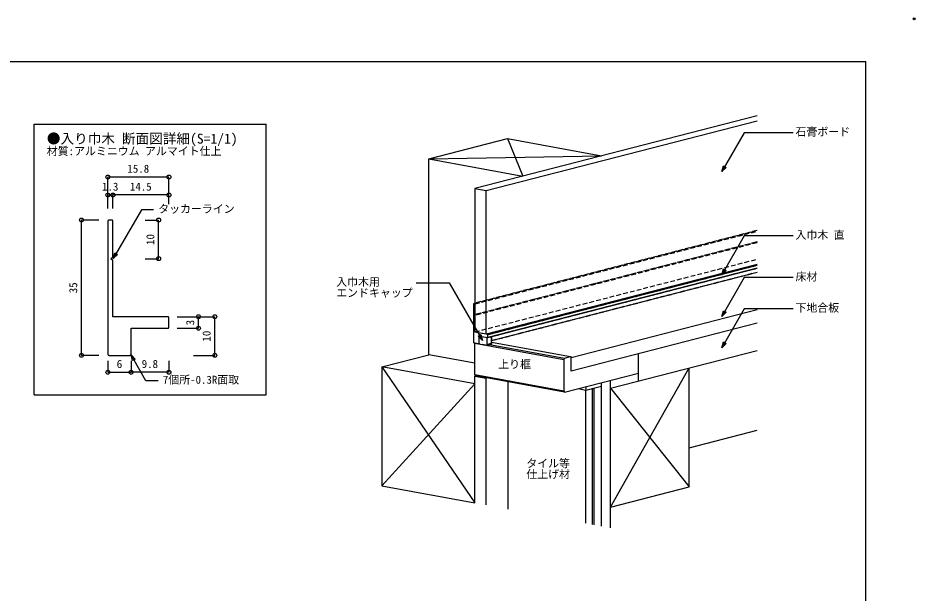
# Model space of a CAD drawing. Units: millimetres on the paper, with parts at other scales. Extents: x -210 to 210, y -149 to 149.
# Drawn here: x -21.8 to 210.2, y 0 to 148.8 of the extents above; entities that cross this region are included whole.
import ezdxf
from ezdxf.enums import TextEntityAlignment as Align

# ---------------------------------------------------------------- set-up
doc = ezdxf.new("R2010")
doc.units = ezdxf.units.MM
doc.header["$PDMODE"] = 32
doc.header["$PDSIZE"] = 0.5
doc.linetypes.add('DASHED1', pattern=[1.8, 1.2, -0.6])
for name, color, linetype in [('0-0', 7, 'Continuous'), ('1-0', 7, 'Continuous'), ('1-1', 7, 'Continuous'), ('3-0', 6, 'Continuous'), ('4-0', 7, 'Continuous'), ('4-1', 4, 'Continuous')]:
    doc.layers.add(name, color=color, linetype=linetype)
doc.styles.add('ＭＳ ゴシック', font='')
doc.styles.get('ＭＳ ゴシック').set_extended_font_data('MS Gothic')

msp = doc.modelspace()

# ---------------------------------------------------------------- linework, layer by layer
at = {"layer": '0-0', "color": 2}
for p in [(-197.5, 137.5), (197.5, -137.5)]:
    msp.add_line(p, (197.5, 137.5), dxfattribs=at)
at = {"layer": '0-0'}
msp.add_point((210, 148.5), dxfattribs=at)
at = {"layer": '1-0'}
for p, q in [((104.812, 117.526), (108.823, 107.81)), ((84.47, 112.286), (129.165, 113.051)), ((84.47, 112.286), (108.823, 107.81)), ((99.314, 104.095), (129.471, 111.864)), ((99.314, 67.03), (99.314, 104.095)), ((131.494, 52.98), (169.409, 62.748)), ((72.361, 58.502), (84.47, 61.622)), ((119.579, 60.754), (121.129, 61.153)), ((138.759, 54.852), (138.759, 61.885)), ((72.361, 58.502), (96.447, 23.305)), ((131.494, 22.209), (151.836, 58.221)), ((96.447, 56.127), (96.64, 56.177)), ((119.579, 51.962), (138.759, 56.903)), ((72.361, 27.731), (96.447, 54.076)), ((99.314, 22.778), (99.314, 55.601)), ((105.029, 21.728), (105.029, 54.636)), ((129.169, 17.292), (129.169, 54.433)), ((131.494, 16.864), (131.494, 55.032)), ((126.844, 17.719), (126.844, 52.954)), ((127.231, 17.648), (127.231, 53.054)), ((131.494, 52.98), (151.836, 27.45)), ((151.836, 37.575), (169.409, 42.102))]:
    msp.add_line(p, q, dxfattribs=at)
for points in [[(169.409, 123.419), (96.447, 104.622), (96.447, 67.557)], [(96.447, 104.622), (99.314, 104.095), (169.409, 122.153)], [(96.447, 59.421), (84.47, 61.622), (84.47, 112.286), (104.812, 117.526), (129.165, 113.051)], [(96.447, 67.557), (99.314, 67.03), (169.409, 85.088)], [(169.409, 69.782), (121.323, 57.393), (121.323, 60.91), (169.409, 73.298)], [(99.783, 64.392), (119.579, 60.754), (119.385, 60.411)], [(100.752, 64.898), (121.129, 61.153), (121.323, 60.91)], [(96.447, 54.076), (72.361, 58.502), (72.361, 27.731), (96.447, 23.305)], [(131.494, 22.209), (151.836, 27.45), (151.836, 58.221)], [(119.385, 52.205), (119.579, 51.962), (96.64, 56.177), (96.447, 56.421)], [(96.447, 23.305), (96.447, 56.127), (99.314, 55.601), (99.508, 55.65)], [(123.109, 52.871), (125.1, 52.505), (129.169, 53.553)], [(125.1, 18.039), (125.1, 52.505), (125.167, 52.81), (125.167, 53.114), (125.1, 53.384)]]:
    msp.add_lwpolyline(points, dxfattribs=at)
msp.add_lwpolyline([(119.385, 52.205), (96.447, 56.421), (96.447, 64.626), (119.385, 60.411)], close=True, dxfattribs=at)
at = {"layer": '1-1', "color": 5, "linetype": 'DASHED1'}
for p, q in [((96.447, 74.795), (169.409, 93.593)), ((169.409, 90.603), (96.447, 71.806)), ((99.725, 66.079), (169.409, 84.032)), ((99.773, 66.154), (169.409, 84.095)), ((100.752, 65.347), (169.409, 83.036)), ((100.752, 65.285), (169.409, 82.973)), ((96.332, 71.974), (96.447, 72.099)), ((99.589, 64.049), (99.589, 66.1))]:
    msp.add_line(p, q, dxfattribs=at)
at = {"layer": '1-1'}
for p, q in [((99.725, 66.079), (169.409, 84.032)), ((99.773, 66.154), (169.409, 84.095)), ((100.752, 65.347), (169.409, 83.036)), ((100.752, 65.285), (169.409, 82.973)), ((96.196, 74.925), (96.447, 74.99)), ((96.217, 74.925), (96.447, 74.984)), ((96.378, 74.896), (96.447, 74.914)), ((96.332, 71.974), (96.447, 72.003)), ((99.589, 64.049), (99.589, 66.1)), ((100.752, 64.641), (100.752, 66.344)), ((97.48, 64.442), (97.508, 64.453)), ((97.508, 64.453), (97.525, 64.465))]:
    msp.add_line(p, q, dxfattribs=at)
at = {"layer": '1-1', "color": 5, "linetype": 'DASHED1'}
for points in [[(97.525, 64.453), (97.477, 64.441), (97.456, 64.441), (96.217, 64.668), (96.196, 64.677), (96.177, 64.693), (96.162, 64.715), (96.152, 64.741), (96.148, 64.769), (96.148, 74.85), (96.152, 74.877), (96.162, 74.899), (96.177, 74.916), (96.196, 74.925), (169.409, 93.787)], [(169.409, 93.782), (96.217, 74.925), (96.196, 74.925)], [(96.217, 74.925), (96.378, 74.896), (169.409, 93.711)], [(169.409, 90.801), (96.332, 71.974), (96.447, 71.806), (96.447, 67.557), (169.409, 86.354)], [(96.378, 74.896), (96.399, 74.888), (96.418, 74.872), (96.434, 74.849), (96.443, 74.823), (96.447, 74.795), (96.447, 72.099), (169.409, 90.897)], [(96.447, 67.557), (99.704, 66.958), (169.409, 84.916)], [(100.752, 66.344), (100.752, 64.348), (99.589, 64.049), (97.525, 64.428), (97.525, 66.479), (99.704, 66.079), (99.725, 66.079), (99.744, 66.088), (99.76, 66.105), (99.769, 66.128), (99.773, 66.154), (99.773, 66.858), (169.409, 84.798)], [(99.704, 66.958), (99.725, 66.95), (99.744, 66.934), (99.76, 66.912), (99.769, 66.885), (99.773, 66.858)], [(97.477, 64.441), (97.496, 64.45), (97.512, 64.467), (97.521, 64.489), (97.525, 64.516)]]:
    msp.add_lwpolyline(points, dxfattribs=at)
at = {"layer": '1-1'}
for points in [[(97.525, 64.428), (97.525, 66.479), (99.704, 66.079), (99.725, 66.079), (99.744, 66.088), (99.76, 66.105), (99.769, 66.128), (99.773, 66.154), (99.773, 66.858), (169.409, 84.798)], [(99.314, 67.03), (99.704, 66.958), (169.409, 84.916)], [(96.447, 64.626), (96.217, 64.668), (96.196, 64.677), (96.177, 64.693), (96.162, 64.715), (96.152, 64.741), (96.148, 64.769), (96.148, 74.85), (96.152, 74.877), (96.162, 74.899), (96.177, 74.916), (96.196, 74.925), (96.217, 74.925), (96.378, 74.896), (96.399, 74.888), (96.418, 74.872), (96.434, 74.849), (96.443, 74.823), (96.447, 74.795)], [(96.447, 72.099), (96.332, 71.974), (96.447, 71.806)], [(99.704, 66.958), (99.725, 66.95), (99.744, 66.934), (99.76, 66.912), (99.769, 66.885), (99.773, 66.858)], [(97.456, 64.441), (97.477, 64.441), (97.48, 64.442)], [(97.477, 64.441), (97.496, 64.45), (97.512, 64.467), (97.521, 64.489), (97.525, 64.516)], [(99.589, 64.049), (99.783, 64.392), (100.752, 64.641)]]:
    msp.add_lwpolyline(points, dxfattribs=at)
at = {"layer": '3-0'}
for points in [[(178.741, 119.068), (166.084, 119.068), (160.273, 109.003)], [(178.741, 92.384), (166.084, 92.384), (160.273, 82.318)], [(178.741, 81.593), (166.084, 81.593), (160.273, 71.528)], [(81.228, 80.231), (89.801, 80.231), (98.399, 65.34)], [(178.741, 73.525), (166.084, 73.525), (160.273, 63.459)]]:
    msp.add_lwpolyline(points, dxfattribs=at)
for points in [[(161.371, 110.102), (160.273, 109.003), (160.675, 110.504)], [(161.371, 83.417), (160.273, 82.318), (160.675, 83.819)], [(161.371, 72.626), (160.273, 71.528), (160.675, 73.028)], [(97.997, 66.841), (98.399, 65.34), (97.3, 66.438)], [(161.371, 64.558), (160.273, 63.459), (160.675, 64.96)]]:
    msp.add_lwpolyline(points, close=True, dxfattribs=at)
at = {"layer": '4-0', "color": 3}
for p, q in [((-17.545, 51.273), (-17.545, 121.273)), ((-17.545, 121.273), (42.455, 121.273)), ((42.455, 51.273), (42.455, 121.273)), ((-17.545, 51.273), (42.455, 51.273))]:
    msp.add_line(p, q, dxfattribs=at)
at = {"layer": '4-0', "color": 6}
for points in [[(13.348, 99.121), (10.173, 99.121), (2.885, 86.498)], [(14.538, 54.929), (11.363, 54.929), (7.503, 61.614)]]:
    msp.add_lwpolyline(points, dxfattribs=at)
for points in [[(3.984, 87.596), (2.885, 86.498), (3.287, 87.998)], [(7.905, 60.113), (7.503, 61.614), (8.601, 60.516)]]:
    msp.add_lwpolyline(points, close=True, dxfattribs=at)
at = {"layer": '4-1'}
for p, q in [((17.303, 107.603), (1.503, 107.603)), ((17.303, 99.465), (17.303, 107.603)), ((1.503, 99.465), (1.503, 102.961)), ((1.503, 102.961), (2.803, 102.961)), ((2.803, 99.465), (2.803, 102.961)), ((17.303, 99.465), (17.303, 102.961)), ((-0.805, 96.484), (-5.305, 96.484)), ((-5.305, 61.484), (-5.305, 96.484)), ((11.142, 96.484), (14.638, 96.484)), ((14.638, 86.484), (14.638, 96.484)), ((11.142, 86.484), (14.638, 86.484)), ((19.409, 71.484), (24.945, 71.484)), ((24.945, 68.484), (24.945, 71.484)), ((29.179, 61.484), (29.179, 71.484)), ((19.409, 68.484), (24.945, 68.484)), ((-0.805, 61.484), (-5.305, 61.484)), ((23.643, 61.484), (29.179, 61.484)), ((1.503, 60.069), (1.503, 57.099)), ((7.503, 60.069), (7.503, 57.099)), ((7.503, 60.069), (7.503, 57.099)), ((1.503, 57.099), (7.503, 57.099))]:
    msp.add_line(p, q, dxfattribs=at)
for centre in [(17.303, 107.603), (1.503, 102.961), (2.803, 102.961), (17.303, 102.961), (-5.305, 96.484), (14.638, 86.484), (24.945, 71.484), (29.179, 71.484), (24.945, 68.484), (-5.305, 61.484), (29.179, 61.484), (1.503, 57.099), (7.503, 57.099), (7.503, 57.099)]:
    msp.add_circle(centre, 0.5, dxfattribs=at)

# ---------------------------------------------------------------- texts
at = {"layer": '3-0', "color": 7, "style": 'ＭＳ ゴシック'}
for s, p in [('石膏ボード', (179.336, 117.657)), ('入巾木 直', (179.336, 90.973)), ('入巾木用', (60.567, 78.82)), ('床材', (179.336, 80.182)), ('エンドキャップ', (60.567, 75.997)), ('下地合板', (179.336, 72.114)), ('上り框', (102.443, 57.518)), ('タイル等', (109.72, 31.889)), ('仕上げ材', (109.72, 29.066))]:
    msp.add_text(s, height=2.069, dxfattribs=at).set_placement(p, align=Align.BOTTOM_LEFT)

# ---------------------------------------------------------------- wipeouts: each hides what was drawn before it
for points in [[(-14.281, 115.464), (-14.281, 118.992), (35.179, 118.992), (35.179, 115.464)], [(15.728, 53.518), (15.728, 56.34), (35.794, 56.34), (35.794, 53.518)]]:
    msp.add_wipeout(points)

# ---------------------------------------------------------------- next in the draw order: linework, layer by layer
at = {"layer": '4-1'}
for p, q in [((17.303, 60.069), (17.303, 57.099)), ((17.303, 57.099), (7.503, 57.099))]:
    msp.add_line(p, q, dxfattribs=at)
msp.add_circle((17.303, 57.099), 0.5, dxfattribs=at)

# ---------------------------------------------------------------- next in the draw order: texts
at = {"layer": '4-0', "style": 'ＭＳ ゴシック'}
for s, height, p in [('●入り巾木 断面図詳細(S=1/1)', 2.586, (-14.281, 115.464)), ('7個所-0.3R面取', 2.069, (15.728, 53.518))]:
    msp.add_text(s, height=height, dxfattribs=at).set_placement(p, align=Align.BOTTOM_LEFT)

# ---------------------------------------------------------------- next in the draw order: wipeouts: each hides what was drawn before it
at = {"color": 7}
for points in [[(6.552, 108.103), (6.552, 110.925), (12.253, 110.925), (12.253, 108.103)], [(0.008, 103.461), (0.008, 106.283), (4.298, 106.283), (4.298, 103.461)], [(14.138, 90.044), (11.315, 90.044), (11.315, 92.923), (14.138, 92.923)], [(-5.805, 77.544), (-8.628, 77.544), (-8.628, 80.423), (-5.805, 80.423)], [(24.445, 69.25), (21.623, 69.25), (21.623, 70.717), (24.445, 70.717)], [(28.679, 65.044), (25.857, 65.044), (25.857, 67.923), (28.679, 67.923)]]:
    msp.add_wipeout(points, dxfattribs=at)
msp.add_wipeout([(34.604, 100.532), (34.604, 97.71), (14.538, 97.71), (14.538, 100.532)])

# ---------------------------------------------------------------- next in the draw order: linework, layer by layer
at = {"layer": '4-0', "color": 5}
for points in [[(2.803, 96.184), (2.797, 96.242), (2.78, 96.298), (2.752, 96.35), (2.715, 96.396), (2.669, 96.433), (2.618, 96.461), (2.561, 96.478), (2.503, 96.484), (1.803, 96.484), (1.744, 96.478), (1.688, 96.461), (1.636, 96.433), (1.591, 96.396), (1.553, 96.35), (1.526, 96.298), (1.509, 96.242), (1.503, 96.184), (1.503, 61.784), (1.509, 61.725), (1.526, 61.669), (1.553, 61.617), (1.591, 61.571), (1.636, 61.534), (1.688, 61.506), (1.744, 61.489), (1.803, 61.484), (7.203, 61.484), (7.261, 61.489), (7.318, 61.506), (7.369, 61.534), (7.415, 61.571), (7.452, 61.617), (7.48, 61.669), (7.497, 61.725), (7.503, 61.784), (7.503, 68.484), (17.003, 68.484), (17.061, 68.489), (17.118, 68.506)], [(17.118, 68.506), (17.169, 68.534), (17.215, 68.571), (17.252, 68.617), (17.28, 68.669), (17.297, 68.725), (17.303, 68.784), (17.303, 71.184), (17.297, 71.242), (17.28, 71.298), (17.252, 71.35), (17.215, 71.396), (17.169, 71.433), (17.118, 71.461), (17.061, 71.478), (17.003, 71.484), (2.803, 71.484), (2.803, 85.984), (2.303, 86.484), (2.803, 86.984), (2.803, 96.184)]]:
    msp.add_lwpolyline(points, dxfattribs=at)
at = {"layer": '4-1'}
for p, q in [((1.503, 99.465), (1.503, 107.603)), ((2.803, 99.465), (2.803, 102.961)), ((17.303, 102.961), (2.803, 102.961)), ((23.643, 71.484), (29.179, 71.484))]:
    msp.add_line(p, q, dxfattribs=at)
for centre in [(1.503, 107.603), (2.803, 102.961), (14.638, 96.484)]:
    msp.add_circle(centre, 0.5, dxfattribs=at)

# ---------------------------------------------------------------- next in the draw order: texts
at = {"layer": '4-0', "style": 'ＭＳ ゴシック'}
msp.add_text('タッカーライン', height=2.069, dxfattribs=at).set_placement((14.538, 97.71), align=Align.BOTTOM_LEFT)
at = {"layer": '4-1', "style": 'ＭＳ ゴシック'}
for s, p in [('15.8', (6.552, 108.103)), ('1.3', (0.008, 103.461))]:
    msp.add_text(s, height=2.069, dxfattribs=at).set_placement(p, align=Align.BOTTOM_LEFT)
for s, p in [('10', (14.138, 90.044)), ('35', (-5.805, 77.544)), ('3', (24.445, 69.25)), ('10', (28.679, 65.044))]:
    msp.add_text(s, height=2.069, rotation=90, dxfattribs=at).set_placement(p, align=Align.BOTTOM_LEFT)

# ---------------------------------------------------------------- next in the draw order: wipeouts: each hides what was drawn before it
msp.add_wipeout([(-14.281, 112.642), (-14.281, 115.464), (30.931, 115.464), (30.931, 112.642)])

# ---------------------------------------------------------------- next in the draw order: texts
at = {"layer": '4-0', "style": 'ＭＳ ゴシック'}
msp.add_text('材質:アルミニウム アルマイト仕上', height=2.069, dxfattribs=at).set_placement((-14.281, 112.642), align=Align.BOTTOM_LEFT)

# ---------------------------------------------------------------- next in the draw order: wipeouts: each hides what was drawn before it
at = {"color": 7}
for points in [[(7.202, 103.461), (7.202, 106.283), (12.903, 106.283), (12.903, 103.461)], [(3.769, 57.599), (3.769, 60.421), (5.237, 60.421), (5.237, 57.599)], [(10.258, 57.599), (10.258, 60.421), (14.548, 60.421), (14.548, 57.599)]]:
    msp.add_wipeout(points, dxfattribs=at)

# ---------------------------------------------------------------- next in the draw order: texts
at = {"layer": '4-1', "style": 'ＭＳ ゴシック'}
for s, p in [('14.5', (7.202, 103.461)), ('9.8', (10.258, 57.599))]:
    msp.add_text(s, height=2.069, dxfattribs=at).set_placement(p, align=Align.BOTTOM_LEFT)
at = {"layer": '4-1', "style": 'ＭＳ ゴシック', "width": 1.05}
msp.add_text('6', height=2.069, dxfattribs=at).set_placement((3.769, 57.599), align=Align.BOTTOM_LEFT)

doc.saveas('drawing.dxf')
